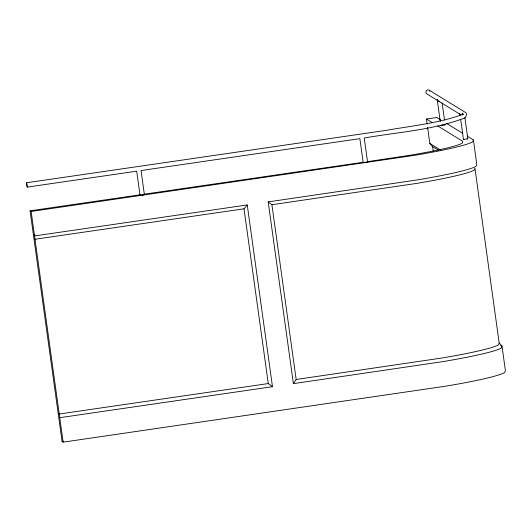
<?xml version="1.0" encoding="UTF-8"?>
<svg xmlns="http://www.w3.org/2000/svg" width="532" height="532" viewBox="0 0 532 532"><rect width="100%" height="100%" fill="white"/><g stroke="black" fill="none" stroke-linecap="round" stroke-linejoin="round"><path stroke-width="0.8" d="M462.295 114.759L462.72 113.123L462.049 114.939L463.505 114.107C438.641 123.338 411.841 125.845 385.853 130.406L26.667 182.749L26.746 184.797L27.272 187.118L136.684 171.178L140.022 195.204L142.423 195.025L144.378 194.572L141.047 170.539L359.871 138.653L363.203 162.679L367.08 162.233L367.565 162.047L364.227 138.021C398.029 132.049 433.394 130.194 465.567 117.639L466.684 114.141L465.826 112.684L429.357 90.26L427.728 89.848L426.272 90.713L425.846 92.349L426.704 93.798L437.869 100.668L437.178 99.311L440.243 121.429M27.272 187.118L26.667 182.749M473.394 139.923L472.682 141.845A93.818 7.036 -7.9 0 1 413.936 155.45L31.142 211.477L30.078 210.825L62.084 441.5L63.148 442.152L445.949 386.132A93.818 7.036 -7.9 0 0 504.688 372.52L505.4 370.598L502.002 346.132L499.182 342.967L474.93 168.212L474.231 170.1A91.438 6.856 -7.9 0 1 416.982 183.36L271.918 204.734L268.181 201.894L417.334 179.916A93.818 7.036 -7.9 0 0 476.074 166.31L476.785 164.388L473.394 139.923L467.076 136.039M499.182 342.967L498.484 344.856A91.438 6.856 -7.9 0 1 441.234 358.116L296.164 379.489L293.398 383.639L442.551 361.667A93.818 7.036 -7.9 0 0 501.297 348.054L502.002 346.132L500.659 345.308M34.786 239.294L244.015 208.803L247.254 204.94L272.477 386.691L59.75 417.687L31.142 211.477M140.022 195.204L140.501 195.018M441.294 125.339L440.815 125.525L445.171 124.894L444.38 124.887M363.203 162.679L363.688 162.493M460.739 119.793L463.465 139.457L463.951 139.264M464.868 117.525L467.828 138.819L463.465 139.457M427.116 123.903L426.431 119.008L436.898 117.486L440.403 119.64M30.078 210.825L140.109 194.785M144.219 194.187L363.462 162.24M367.572 161.642L410.172 155.218A83.112 6.231 -7.9 0 0 462.208 143.161L462.86 141.406L437.643 125.898M33.469 235.29L35.112 235.051M34.533 235.942L247.254 204.94M59.032 414.049L268.268 383.559L272.477 386.691M62.084 441.5L63.727 441.261M365.165 162.227L367.565 162.047M141.978 194.752L144.378 194.572M467.029 138.819L467.828 138.819M439.312 101.166L438.182 100.861L460.526 114.599M446.72 123.524L462.867 133.446M426.431 119.008L432.037 122.453M427.568 127.161L429.829 143.474L440.277 149.898M429.829 143.474L432.642 146.633L438.302 150.11M429.357 90.26L429.923 91.231M459.828 113.243L460.173 115.703M442.105 102.776L444.493 119.979M432.642 146.633L433.321 151.554M271.918 204.734L296.164 379.489M268.181 201.894L293.398 383.639M244.015 208.803L268.268 383.559M59.75 417.687L63.148 442.152"/></g></svg>
